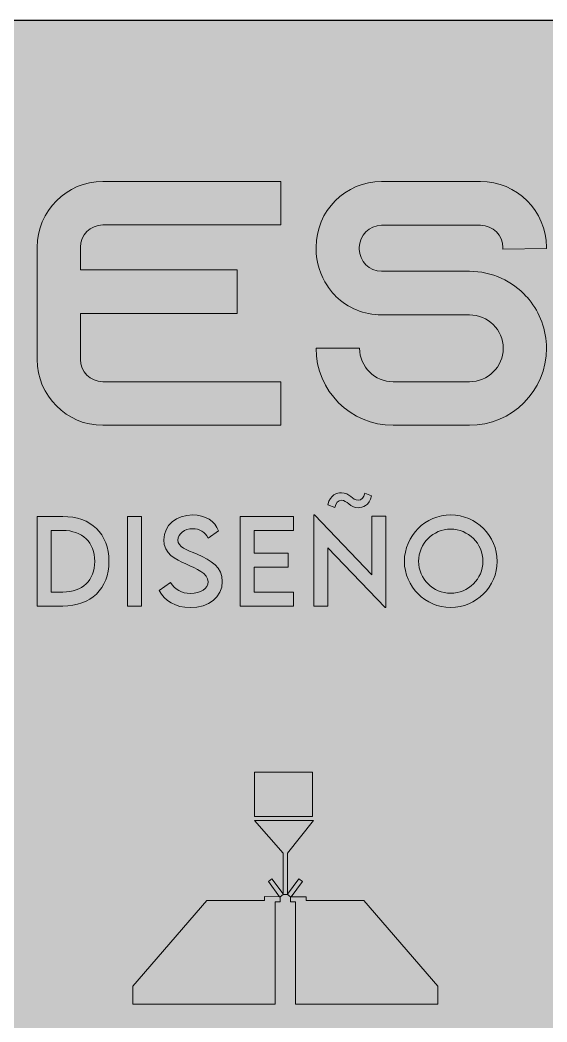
# Model space of a CAD drawing. Header units: metres. Extents: x 2745 to 3085, y 1376 to 1656.
# Drawn here: x 2772.12 to 2793.71, y 1614.88 to 1655.96 of the extents above; entities that cross this region are included whole.
import ezdxf

# ---------------------------------------------------------------- set-up
doc = ezdxf.new("R2010")
doc.units = ezdxf.units.M
doc.layers.add('Esiad Formato - Otros', color=7, linetype='Continuous', lineweight=0)

# ---------------------------------------------------------------- blocks, each defined once
blk = doc.blocks.new('Block_11')
at = {"layer": 'Esiad Formato - Otros', "true_color": 0x60bfbc, "transparency": 33554687}
h = blk.add_hatch(color=123, dxfattribs=at)
h.dxf.hatch_style = 2
edge = h.paths.add_edge_path()
edge.add_spline(control_points=[(14.452, -17.175), (14.452, -17.175), (13.882, -16.952), (13.882, -16.952), (14.065, -16.108), (14.639, -15.967), (14.985, -15.967), (15.673, -15.967), (15.888, -16.587), (16.366, -16.587), (16.649, -16.587), (16.808, -16.35), (16.899, -15.995), (16.899, -15.995), (17.464, -16.213), (17.464, -16.213), (17.282, -17.056), (16.708, -17.198), (16.361, -17.198), (15.673, -17.198), (15.464, -16.582), (14.985, -16.582), (14.698, -16.582), (14.539, -16.819), (14.452, -17.175)], knot_values=[0, 0, 0, 0, 1, 1, 1, 2, 2, 2, 3, 3, 3, 4, 4, 4, 5, 5, 5, 6, 6, 6, 7, 7, 7, 8, 8, 8, 8], degree=3, periodic=0)
edge = h.paths.add_edge_path()
edge.add_spline(control_points=[(18.626, -17.9), (18.626, -17.9), (18.626, -25.392), (18.626, -25.392), (18.626, -25.392), (18.572, -25.392), (18.572, -25.392), (18.572, -25.392), (13.873, -20.484), (13.873, -20.484), (13.873, -20.484), (13.873, -25.273), (13.873, -25.273), (13.873, -25.273), (12.72, -25.273), (12.72, -25.273), (12.72, -25.273), (12.72, -17.79), (12.72, -17.79), (12.72, -17.79), (12.779, -17.79), (12.779, -17.79), (12.779, -17.79), (17.469, -22.689), (17.469, -22.689), (17.469, -22.689), (17.469, -17.9), (17.469, -17.9), (17.469, -17.9), (18.626, -17.9), (18.626, -17.9)], knot_values=[0, 0, 0, 0, 1, 1, 1, 2, 2, 2, 3, 3, 3, 4, 4, 4, 5, 5, 5, 6, 6, 6, 7, 7, 7, 8, 8, 8, 9, 9, 9, 10, 10, 10, 10], degree=3, periodic=0)
h = blk.add_hatch(color=123, dxfattribs=at)
h.dxf.hatch_style = 2
edge = h.paths.add_edge_path()
edge.add_spline(control_points=[(-5.232, -21.596), (-5.232, -20.037), (-6.244, -19.062), (-7.857, -19.062), (-7.857, -19.062), (-8.796, -19.062), (-8.796, -19.062), (-8.796, -19.062), (-8.796, -24.116), (-8.796, -24.116), (-8.796, -24.116), (-7.844, -24.116), (-7.844, -24.116), (-6.239, -24.116), (-5.232, -23.145), (-5.232, -21.596)], knot_values=[0, 0, 0, 0, 1, 1, 1, 2, 2, 2, 3, 3, 3, 4, 4, 4, 5, 5, 5, 5], degree=3, periodic=0)
edge = h.paths.add_edge_path()
edge.add_spline(control_points=[(-4.066, -21.6), (-4.066, -23.856), (-5.519, -25.264), (-7.853, -25.264), (-7.853, -25.264), (-9.945, -25.264), (-9.945, -25.264), (-9.945, -25.264), (-9.945, -17.918), (-9.945, -17.918), (-9.945, -17.918), (-7.853, -17.918), (-7.853, -17.918), (-5.519, -17.913), (-4.066, -19.326), (-4.066, -21.6)], knot_values=[0, 0, 0, 0, 1, 1, 1, 2, 2, 2, 3, 3, 3, 4, 4, 4, 5, 5, 5, 5], degree=3, periodic=0)
h = blk.add_hatch(color=123, dxfattribs=at)
h.dxf.hatch_style = 2
edge = h.paths.add_edge_path()
edge.add_spline(control_points=[(-2.544, -17.918), (-2.544, -17.918), (-1.391, -17.918), (-1.391, -17.918), (-1.391, -17.918), (-1.391, -25.264), (-1.391, -25.264), (-1.391, -25.264), (-2.544, -25.264), (-2.544, -25.264), (-2.544, -25.264), (-2.544, -17.918), (-2.544, -17.918)], knot_values=[0, 0, 0, 0, 1, 1, 1, 2, 2, 2, 3, 3, 3, 4, 4, 4, 4], degree=3, periodic=0)
h = blk.add_hatch(color=123, dxfattribs=at)
h.dxf.hatch_style = 2
edge = h.paths.add_edge_path()
edge.add_spline(control_points=[(0.064, -23.974), (0.064, -23.974), (0.976, -23.323), (0.976, -23.323), (1.304, -23.897), (1.914, -24.225), (2.621, -24.225), (3.446, -24.225), (4.07, -23.829), (4.07, -23.268), (4.07, -22.589), (3.104, -22.179), (2.247, -21.81), (1.386, -21.427), (0.429, -20.98), (0.429, -19.827), (0.429, -18.624), (1.472, -17.786), (2.794, -17.786), (3.842, -17.786), (4.626, -18.291), (4.927, -19.098), (4.927, -19.098), (4.07, -19.691), (4.07, -19.691), (3.842, -19.194), (3.336, -18.916), (2.803, -18.916), (2.129, -18.916), (1.591, -19.335), (1.591, -19.855), (1.591, -20.429), (2.27, -20.634), (3.163, -21.017), (4.325, -21.527), (5.228, -22.088), (5.228, -23.245), (5.228, -24.549), (4.097, -25.387), (2.607, -25.387), (1.399, -25.387), (0.483, -24.822), (0.064, -23.974)], knot_values=[0, 0, 0, 0, 1, 1, 1, 2, 2, 2, 3, 3, 3, 4, 4, 4, 5, 5, 5, 6, 6, 6, 7, 7, 7, 8, 8, 8, 9, 9, 9, 10, 10, 10, 11, 11, 11, 12, 12, 12, 13, 13, 13, 14, 14, 14, 14], degree=3, periodic=0)
h = blk.add_hatch(color=123, dxfattribs=at)
h.dxf.hatch_style = 2
edge = h.paths.add_edge_path()
edge.add_spline(control_points=[(7.834, -19.053), (7.834, -19.053), (7.834, -20.935), (7.834, -20.935), (7.834, -20.935), (10.614, -20.935), (10.614, -20.935), (10.614, -20.935), (10.614, -22.083), (10.614, -22.083), (10.614, -22.083), (7.834, -22.083), (7.834, -22.083), (7.834, -22.083), (7.834, -24.116), (7.834, -24.116), (7.834, -24.116), (11.057, -24.116), (11.057, -24.116), (11.057, -24.116), (11.057, -25.264), (11.057, -25.264), (11.057, -25.264), (6.681, -25.264), (6.681, -25.264), (6.681, -25.264), (6.681, -17.918), (6.681, -17.918), (6.681, -17.918), (11.057, -17.918), (11.057, -17.918), (11.057, -17.918), (11.057, -19.053), (11.057, -19.053), (11.057, -19.053), (7.834, -19.053), (7.834, -19.053)], knot_values=[0, 0, 0, 0, 1, 1, 1, 2, 2, 2, 3, 3, 3, 4, 4, 4, 5, 5, 5, 6, 6, 6, 7, 7, 7, 8, 8, 8, 9, 9, 9, 10, 10, 10, 11, 11, 11, 12, 12, 12, 12], degree=3, periodic=0)
h = blk.add_hatch(color=123, dxfattribs=at)
h.dxf.hatch_style = 2
edge = h.paths.add_edge_path()
edge.add_spline(control_points=[(26.583, -21.591), (26.583, -20.137), (25.394, -18.952), (23.944, -18.952), (22.495, -18.952), (21.315, -20.137), (21.315, -21.591), (21.315, -23.036), (22.495, -24.216), (23.944, -24.216), (25.394, -24.216), (26.583, -23.036), (26.583, -21.591)], knot_values=[0, 0, 0, 0, 1, 1, 1, 2, 2, 2, 3, 3, 3, 4, 4, 4, 4], degree=3, periodic=0)
edge = h.paths.add_edge_path()
edge.add_spline(control_points=[(20.153, -21.6), (20.153, -19.504), (21.857, -17.79), (23.949, -17.79), (26.036, -17.79), (27.75, -19.504), (27.75, -21.6), (27.75, -23.678), (26.036, -25.383), (23.944, -25.383), (21.857, -25.383), (20.153, -23.678), (20.153, -21.6)], knot_values=[0, 0, 0, 0, 1, 1, 1, 2, 2, 2, 3, 3, 3, 4, 4, 4, 4], degree=3, periodic=0)
at = {"layer": 'Esiad Formato - Otros', "color": 123, "true_color": 0x60bfbc, "transparency": 33554687}
for points, knots in [([(14.452, -17.175), (14.452, -17.175), (13.882, -16.952), (13.882, -16.952), (14.065, -16.108), (14.639, -15.967), (14.985, -15.967), (15.673, -15.967), (15.888, -16.587), (16.366, -16.587), (16.649, -16.587), (16.808, -16.35), (16.899, -15.995), (16.899, -15.995), (17.464, -16.213), (17.464, -16.213), (17.282, -17.056), (16.708, -17.198), (16.361, -17.198), (15.673, -17.198), (15.464, -16.582), (14.985, -16.582), (14.698, -16.582), (14.539, -16.819), (14.452, -17.175)], [0, 0, 0, 0, 1, 1, 1, 2, 2, 2, 3, 3, 3, 4, 4, 4, 5, 5, 5, 6, 6, 6, 7, 7, 7, 8, 8, 8, 8]), ([(-4.066, -21.6), (-4.066, -23.856), (-5.519, -25.264), (-7.853, -25.264), (-7.853, -25.264), (-9.945, -25.264), (-9.945, -25.264), (-9.945, -25.264), (-9.945, -17.918), (-9.945, -17.918), (-9.945, -17.918), (-7.853, -17.918), (-7.853, -17.918), (-5.519, -17.913), (-4.066, -19.326), (-4.066, -21.6)], [0, 0, 0, 0, 1, 1, 1, 2, 2, 2, 3, 3, 3, 4, 4, 4, 5, 5, 5, 5]), ([(-2.544, -17.918), (-2.544, -17.918), (-1.391, -17.918), (-1.391, -17.918), (-1.391, -17.918), (-1.391, -25.264), (-1.391, -25.264), (-1.391, -25.264), (-2.544, -25.264), (-2.544, -25.264), (-2.544, -25.264), (-2.544, -17.918), (-2.544, -17.918)], [0, 0, 0, 0, 1, 1, 1, 2, 2, 2, 3, 3, 3, 4, 4, 4, 4]), ([(0.064, -23.974), (0.064, -23.974), (0.976, -23.323), (0.976, -23.323), (1.304, -23.897), (1.914, -24.225), (2.621, -24.225), (3.446, -24.225), (4.07, -23.829), (4.07, -23.268), (4.07, -22.589), (3.104, -22.179), (2.247, -21.81), (1.386, -21.427), (0.429, -20.98), (0.429, -19.827), (0.429, -18.624), (1.472, -17.786), (2.794, -17.786), (3.842, -17.786), (4.626, -18.291), (4.927, -19.098), (4.927, -19.098), (4.07, -19.691), (4.07, -19.691), (3.842, -19.194), (3.336, -18.916), (2.803, -18.916), (2.129, -18.916), (1.591, -19.335), (1.591, -19.855), (1.591, -20.429), (2.27, -20.634), (3.163, -21.017), (4.325, -21.527), (5.228, -22.088), (5.228, -23.245), (5.228, -24.549), (4.097, -25.387), (2.607, -25.387), (1.399, -25.387), (0.483, -24.822), (0.064, -23.974)], [0, 0, 0, 0, 1, 1, 1, 2, 2, 2, 3, 3, 3, 4, 4, 4, 5, 5, 5, 6, 6, 6, 7, 7, 7, 8, 8, 8, 9, 9, 9, 10, 10, 10, 11, 11, 11, 12, 12, 12, 13, 13, 13, 14, 14, 14, 14]), ([(7.834, -19.053), (7.834, -19.053), (7.834, -20.935), (7.834, -20.935), (7.834, -20.935), (10.614, -20.935), (10.614, -20.935), (10.614, -20.935), (10.614, -22.083), (10.614, -22.083), (10.614, -22.083), (7.834, -22.083), (7.834, -22.083), (7.834, -22.083), (7.834, -24.116), (7.834, -24.116), (7.834, -24.116), (11.057, -24.116), (11.057, -24.116), (11.057, -24.116), (11.057, -25.264), (11.057, -25.264), (11.057, -25.264), (6.681, -25.264), (6.681, -25.264), (6.681, -25.264), (6.681, -17.918), (6.681, -17.918), (6.681, -17.918), (11.057, -17.918), (11.057, -17.918), (11.057, -17.918), (11.057, -19.053), (11.057, -19.053), (11.057, -19.053), (7.834, -19.053), (7.834, -19.053)], [0, 0, 0, 0, 1, 1, 1, 2, 2, 2, 3, 3, 3, 4, 4, 4, 5, 5, 5, 6, 6, 6, 7, 7, 7, 8, 8, 8, 9, 9, 9, 10, 10, 10, 11, 11, 11, 12, 12, 12, 12]), ([(18.626, -17.9), (18.626, -17.9), (18.626, -25.392), (18.626, -25.392), (18.626, -25.392), (18.572, -25.392), (18.572, -25.392), (18.572, -25.392), (13.873, -20.484), (13.873, -20.484), (13.873, -20.484), (13.873, -25.273), (13.873, -25.273), (13.873, -25.273), (12.72, -25.273), (12.72, -25.273), (12.72, -25.273), (12.72, -17.79), (12.72, -17.79), (12.72, -17.79), (12.779, -17.79), (12.779, -17.79), (12.779, -17.79), (17.469, -22.689), (17.469, -22.689), (17.469, -22.689), (17.469, -17.9), (17.469, -17.9), (17.469, -17.9), (18.626, -17.9), (18.626, -17.9)], [0, 0, 0, 0, 1, 1, 1, 2, 2, 2, 3, 3, 3, 4, 4, 4, 5, 5, 5, 6, 6, 6, 7, 7, 7, 8, 8, 8, 9, 9, 9, 10, 10, 10, 10]), ([(20.153, -21.6), (20.153, -19.504), (21.857, -17.79), (23.949, -17.79), (26.036, -17.79), (27.75, -19.504), (27.75, -21.6), (27.75, -23.678), (26.036, -25.383), (23.944, -25.383), (21.857, -25.383), (20.153, -23.678), (20.153, -21.6)], [0, 0, 0, 0, 1, 1, 1, 2, 2, 2, 3, 3, 3, 4, 4, 4, 4]), ([(-5.232, -21.596), (-5.232, -20.037), (-6.244, -19.062), (-7.857, -19.062), (-7.857, -19.062), (-8.796, -19.062), (-8.796, -19.062), (-8.796, -19.062), (-8.796, -24.116), (-8.796, -24.116), (-8.796, -24.116), (-7.844, -24.116), (-7.844, -24.116), (-6.239, -24.116), (-5.232, -23.145), (-5.232, -21.596)], [0, 0, 0, 0, 1, 1, 1, 2, 2, 2, 3, 3, 3, 4, 4, 4, 5, 5, 5, 5]), ([(26.583, -21.591), (26.583, -20.137), (25.394, -18.952), (23.944, -18.952), (22.495, -18.952), (21.315, -20.137), (21.315, -21.591), (21.315, -23.036), (22.495, -24.216), (23.944, -24.216), (25.394, -24.216), (26.583, -23.036), (26.583, -21.591)], [0, 0, 0, 0, 1, 1, 1, 2, 2, 2, 3, 3, 3, 4, 4, 4, 4])]:
    blk.add_open_spline(points, degree=3, knots=knots, dxfattribs=at)
blk = doc.blocks.new('Block_12')
at = {"layer": 'Esiad Formato - Otros', "true_color": 0x60bfbc, "transparency": 33554687}
h = blk.add_hatch(color=123, dxfattribs=at)
h.dxf.hatch_style = 2
edge = h.paths.add_edge_path()
edge.add_spline(control_points=[(-6.402, 4.159), (-6.402, 4.159), (-6.402, 2.302), (-6.402, 2.302), (-6.402, 2.302), (6.455, 2.302), (6.455, 2.302), (6.455, 2.302), (6.455, -1.269), (6.455, -1.269), (6.455, -1.269), (-6.402, -1.269), (-6.402, -1.269), (-6.402, -1.269), (-6.402, -5.04), (-6.402, -5.04), (-6.402, -6.04), (-5.573, -6.869), (-4.573, -6.869), (-4.573, -6.869), (10.026, -6.869), (10.026, -6.869), (10.026, -6.869), (10.026, -10.44), (10.026, -10.44), (10.026, -10.44), (-4.573, -10.44), (-4.573, -10.44), (-7.545, -10.44), (-9.945, -8.012), (-9.945, -5.04), (-9.945, -5.04), (-9.945, 4.159), (-9.945, 4.159), (-9.945, 7.131), (-7.545, 9.559), (-4.573, 9.559), (-4.573, 9.559), (10.026, 9.559), (10.026, 9.559), (10.026, 9.559), (10.026, 5.988), (10.026, 5.988), (10.026, 5.988), (-4.573, 5.988), (-4.573, 5.988), (-5.573, 5.988), (-6.402, 5.159), (-6.402, 4.159)], knot_values=[0, 0, 0, 0, 1, 1, 1, 2, 2, 2, 3, 3, 3, 4, 4, 4, 5, 5, 5, 6, 6, 6, 7, 7, 7, 8, 8, 8, 9, 9, 9, 10, 10, 10, 11, 11, 11, 12, 12, 12, 13, 13, 13, 14, 14, 14, 15, 15, 15, 16, 16, 16, 16], degree=3, periodic=0)
h = blk.add_hatch(color=123, dxfattribs=at)
h.dxf.hatch_style = 2
edge = h.paths.add_edge_path()
edge.add_spline(control_points=[(28.225, 4.017), (28.225, 4.017), (28.225, 4.131), (28.225, 4.131), (28.225, 5.131), (27.397, 5.96), (26.397, 5.96), (26.397, 5.96), (18.283, 5.96), (18.283, 5.96), (17.283, 5.96), (16.454, 5.131), (16.454, 4.131), (16.454, 4.131), (16.454, 4.017), (16.454, 4.017), (16.454, 3.017), (17.283, 2.188), (18.283, 2.188), (18.283, 2.188), (25.483, 2.188), (25.483, 2.188), (27.34, 2.188), (28.997, 1.388), (30.14, 0.131), (30.225, 0.045), (30.283, -0.04), (30.368, -0.126), (31.254, -1.212), (31.797, -2.612), (31.797, -4.126), (31.797, -7.612), (28.968, -10.44), (25.483, -10.44), (25.483, -10.44), (19.226, -10.44), (19.226, -10.44), (15.74, -10.44), (12.912, -7.612), (12.912, -4.126), (12.912, -4.126), (16.483, -4.126), (16.483, -4.126), (16.483, -5.64), (17.711, -6.869), (19.226, -6.869), (19.226, -6.869), (25.483, -6.869), (25.483, -6.869), (26.997, -6.869), (28.254, -5.64), (28.254, -4.126), (28.254, -2.612), (26.997, -1.383), (25.483, -1.383), (25.483, -1.383), (18.283, -1.383), (18.283, -1.383), (16.826, -1.383), (15.511, -0.812), (14.54, 0.131), (14.283, 0.388), (14.054, 0.674), (13.854, 0.988), (13.254, 1.845), (12.912, 2.902), (12.912, 4.045), (12.912, 4.045), (12.912, 4.159), (12.912, 4.159), (12.912, 7.131), (15.311, 9.559), (18.283, 9.559), (18.283, 9.559), (26.397, 9.559), (26.397, 9.559), (29.368, 9.559), (31.797, 7.131), (31.797, 4.159), (31.797, 4.159), (31.797, 4.045), (31.797, 4.045), (31.797, 4.045), (28.225, 4.017), (28.225, 4.017)], knot_values=[0, 0, 0, 0, 1, 1, 1, 2, 2, 2, 3, 3, 3, 4, 4, 4, 5, 5, 5, 6, 6, 6, 7, 7, 7, 8, 8, 8, 9, 9, 9, 10, 10, 10, 11, 11, 11, 12, 12, 12, 13, 13, 13, 14, 14, 14, 15, 15, 15, 16, 16, 16, 17, 17, 17, 18, 18, 18, 19, 19, 19, 20, 20, 20, 21, 21, 21, 22, 22, 22, 23, 23, 23, 24, 24, 24, 25, 25, 25, 26, 26, 26, 27, 27, 27, 28, 28, 28, 28], degree=3, periodic=0)
at = {"layer": 'Esiad Formato - Otros'}
for points, knots in [([(-6.402, 4.159), (-6.402, 4.159), (-6.402, 2.302), (-6.402, 2.302), (-6.402, 2.302), (6.455, 2.302), (6.455, 2.302), (6.455, 2.302), (6.455, -1.269), (6.455, -1.269), (6.455, -1.269), (-6.402, -1.269), (-6.402, -1.269), (-6.402, -1.269), (-6.402, -5.04), (-6.402, -5.04), (-6.402, -6.04), (-5.573, -6.869), (-4.573, -6.869), (-4.573, -6.869), (10.026, -6.869), (10.026, -6.869), (10.026, -6.869), (10.026, -10.44), (10.026, -10.44), (10.026, -10.44), (-4.573, -10.44), (-4.573, -10.44), (-7.545, -10.44), (-9.945, -8.012), (-9.945, -5.04), (-9.945, -5.04), (-9.945, 4.159), (-9.945, 4.159), (-9.945, 7.131), (-7.545, 9.559), (-4.573, 9.559), (-4.573, 9.559), (10.026, 9.559), (10.026, 9.559), (10.026, 9.559), (10.026, 5.988), (10.026, 5.988), (10.026, 5.988), (-4.573, 5.988), (-4.573, 5.988), (-5.573, 5.988), (-6.402, 5.159), (-6.402, 4.159)], [0, 0, 0, 0, 1, 1, 1, 2, 2, 2, 3, 3, 3, 4, 4, 4, 5, 5, 5, 6, 6, 6, 7, 7, 7, 8, 8, 8, 9, 9, 9, 10, 10, 10, 11, 11, 11, 12, 12, 12, 13, 13, 13, 14, 14, 14, 15, 15, 15, 16, 16, 16, 16]), ([(28.225, 4.017), (28.225, 4.017), (28.225, 4.131), (28.225, 4.131), (28.225, 5.131), (27.397, 5.96), (26.397, 5.96), (26.397, 5.96), (18.283, 5.96), (18.283, 5.96), (17.283, 5.96), (16.454, 5.131), (16.454, 4.131), (16.454, 4.131), (16.454, 4.017), (16.454, 4.017), (16.454, 3.017), (17.283, 2.188), (18.283, 2.188), (18.283, 2.188), (25.483, 2.188), (25.483, 2.188), (27.34, 2.188), (28.997, 1.388), (30.14, 0.131), (30.225, 0.045), (30.283, -0.04), (30.368, -0.126), (31.254, -1.212), (31.797, -2.612), (31.797, -4.126), (31.797, -7.612), (28.968, -10.44), (25.483, -10.44), (25.483, -10.44), (19.226, -10.44), (19.226, -10.44), (15.74, -10.44), (12.912, -7.612), (12.912, -4.126), (12.912, -4.126), (16.483, -4.126), (16.483, -4.126), (16.483, -5.64), (17.711, -6.869), (19.226, -6.869), (19.226, -6.869), (25.483, -6.869), (25.483, -6.869), (26.997, -6.869), (28.254, -5.64), (28.254, -4.126), (28.254, -2.612), (26.997, -1.383), (25.483, -1.383), (25.483, -1.383), (18.283, -1.383), (18.283, -1.383), (16.826, -1.383), (15.511, -0.812), (14.54, 0.131), (14.283, 0.388), (14.054, 0.674), (13.854, 0.988), (13.254, 1.845), (12.912, 2.902), (12.912, 4.045), (12.912, 4.045), (12.912, 4.159), (12.912, 4.159), (12.912, 7.131), (15.311, 9.559), (18.283, 9.559), (18.283, 9.559), (26.397, 9.559), (26.397, 9.559), (29.368, 9.559), (31.797, 7.131), (31.797, 4.159), (31.797, 4.159), (31.797, 4.045), (31.797, 4.045), (31.797, 4.045), (28.225, 4.017), (28.225, 4.017)], [0, 0, 0, 0, 1, 1, 1, 2, 2, 2, 3, 3, 3, 4, 4, 4, 5, 5, 5, 6, 6, 6, 7, 7, 7, 8, 8, 8, 9, 9, 9, 10, 10, 10, 11, 11, 11, 12, 12, 12, 13, 13, 13, 14, 14, 14, 15, 15, 15, 16, 16, 16, 17, 17, 17, 18, 18, 18, 19, 19, 19, 20, 20, 20, 21, 21, 21, 22, 22, 22, 23, 23, 23, 24, 24, 24, 25, 25, 25, 26, 26, 26, 27, 27, 27, 28, 28, 28, 28])]:
    blk.add_open_spline(points, degree=3, knots=knots, dxfattribs=at)
blk = doc.blocks.new('Formato')
at = {"layer": 'Esiad Formato - Otros', "true_color": 0xd7d7da}
h = blk.add_hatch(color=254, dxfattribs=at)
h.dxf.hatch_style = 1
h.paths.add_polyline_path([(0, 0), (-120, 0), (-120, 60), (0, 60)])
at = {"layer": 'Esiad Formato - Otros', "true_color": 0x2b737a, "transparency": 33554687}
h = blk.add_hatch(color=147, dxfattribs=at)
h.dxf.hatch_style = 2
h.paths.add_polyline_path([(-83.737, 27.347), (-83.737, 29.162), (-81.359, 29.162), (-81.359, 27.347)])
h = blk.add_hatch(color=147, dxfattribs=at)
h.dxf.hatch_style = 2
h.paths.add_polyline_path([(-79.261, 23.907), (-81.617, 23.907), (-81.617, 24.056), (-82.244, 24.056), (-81.778, 24.678), (-81.921, 24.785), (-82.392, 24.156), (-82.392, 25.847), (-81.324, 27.18), (-83.737, 27.18), (-82.57, 25.843), (-82.57, 24.168), (-83.029, 24.787), (-83.172, 24.681), (-82.709, 24.057), (-83.336, 24.059), (-83.337, 23.907), (-85.696, 23.907), (-88.729, 20.392), (-88.729, 19.645), (-82.893, 19.645), (-82.893, 23.848), (-82.693, 23.848), (-82.692, 24.053), (-82.561, 24.15), (-82.392, 24.15), (-82.261, 24.052), (-82.261, 23.847), (-82.064, 23.847), (-82.064, 19.645), (-76.229, 19.645), (-76.229, 20.392)])
at = {"layer": 'Esiad Formato - Otros', "color": 7, "true_color": 0xf2f2f3}
blk.add_lwpolyline([(0, 0), (-120, 0), (-120, 60), (0, 60)], close=True, dxfattribs=at)
at = {"layer": 'Esiad Formato - Otros', "color": 147, "true_color": 0x2b737a, "transparency": 33554687}
for points in [[(-83.737, 27.347), (-83.737, 29.162), (-81.359, 29.162), (-81.359, 27.347)], [(-79.261, 23.907), (-81.617, 23.907), (-81.617, 24.056), (-82.244, 24.056), (-81.778, 24.678), (-81.921, 24.785), (-82.392, 24.156), (-82.392, 25.847), (-81.324, 27.18), (-83.737, 27.18), (-82.57, 25.843), (-82.57, 24.168), (-83.029, 24.787), (-83.172, 24.681), (-82.709, 24.057), (-83.336, 24.059), (-83.337, 23.907), (-85.696, 23.907), (-88.729, 20.392), (-88.729, 19.645), (-82.893, 19.645), (-82.893, 23.848), (-82.693, 23.848), (-82.692, 24.053), (-82.561, 24.15), (-82.392, 24.15), (-82.261, 24.052), (-82.261, 23.847), (-82.064, 23.847), (-82.064, 19.645), (-76.229, 19.645), (-76.229, 20.392)]]:
    blk.add_lwpolyline(points, close=True, dxfattribs=at)
at = {"layer": 'Esiad Formato - Otros', "xscale": 0.5, "yscale": 0.5, "zscale": 0.5}
for name in ['Block_12', 'Block_11']:
    blk.add_blockref(name, (-87.673, 48.604), dxfattribs=at)
blk = doc.blocks.new('Formato - Indicaciones')
at = {"layer": 'Esiad Formato - Otros', "color": 147, "lineweight": 30, "true_color": 0x2b737a}
blk.add_lwpolyline([(120, 280), (120, 0), (0, 0), (0, 280)], close=True, dxfattribs=at)
blk.add_blockref('Formato', (120, 220))

msp = doc.modelspace()

# ---------------------------------------------------------------- block references
msp.add_blockref('Formato - Indicaciones', (2745.467, 1375.959))

doc.saveas('drawing.dxf')
